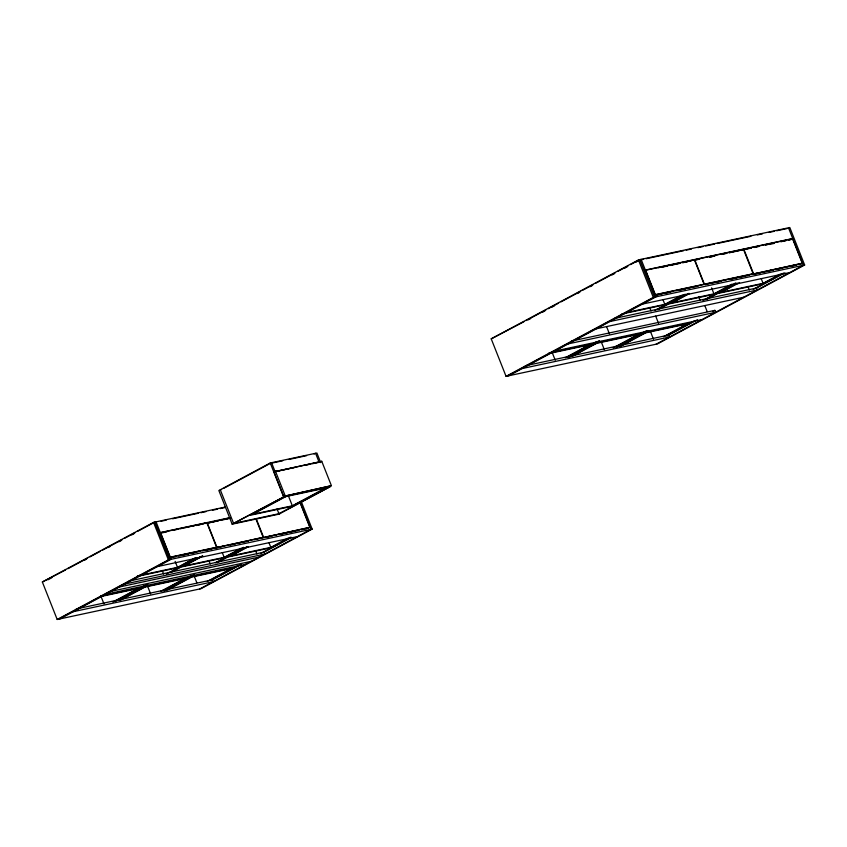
<?xml version="1.0" encoding="UTF-8"?>
<svg xmlns="http://www.w3.org/2000/svg" width="847" height="847" viewBox="0 0 847 847"><rect width="100%" height="100%" fill="white"/><g stroke="black" fill="none" stroke-linecap="round" stroke-linejoin="round"><path stroke-width="1.27" d="M491.218 338.842L638.458 259.923L789.806 227.515L804.65 265.005L657.41 343.935L506.061 376.333L491.218 338.842L523.848 321.775M526.167 320.537L545.881 309.97M548.2 308.732L558.628 303.131M560.947 301.892L580.661 291.326M582.98 290.087L593.408 284.497M595.727 283.247L615.441 272.681M617.759 271.442L628.199 265.852M630.517 264.603L639.792 259.637L654.636 297.128L507.385 376.047M528.39 319.774L530.646 318.557M542.567 312.172L544.886 310.934M552.096 307.059L554.372 305.841M577.347 293.528L579.666 292.289M590.105 286.688L592.424 285.45M612.127 274.883L614.446 273.645M624.885 268.054L627.204 266.805M635.811 262.189L638.077 260.982M638.797 260.59L641.115 259.351L655.959 296.842L508.708 375.761M301.151 501.286L312.162 529.11L200.972 588.697L57.194 619.485L42.35 581.995L153.54 522.398L225.418 507.004M65.611 569.925L42.35 581.995M67.929 568.686L87.622 558.131M89.941 556.892L100.359 551.302M102.678 550.063L122.37 539.507M124.689 538.269L135.107 532.678M137.426 531.44L154.8 522.123L169.644 559.613L58.454 619.21M47.908 579.824L51.815 577.728M84.245 560.343L86.563 559.105M108.067 547.575L110.332 546.368M118.993 541.72L121.544 540.354M131.74 534.891L134.048 533.652M153.741 523.097L156.06 521.858L170.903 559.348L59.714 618.945M320.706 462.61L316.894 453.007L270.235 462.991L218.854 490.54L232.163 524.177L278.832 514.182L330.214 486.644L278.938 513.695L277.033 508.899M223.926 488.243L271.559 462.716L275.36 472.319M274.015 471.948L321.744 461.266L331.41 485.691L283.681 496.374L274.015 471.948L294.597 467.544M314.142 454.056L315.571 453.293L319.054 462.07L275.031 471.493M690.22 261.374L691.65 260.611M215.138 548.009L216.578 547.247L206.901 522.821L196.472 525.521M320.314 462.038L321.744 461.266M205.768 523.531L230.342 517.803M506.061 376.333L653.302 297.413L804.65 265.005M742.025 250.056L743.454 249.293L753.121 273.719L751.691 274.481M742.131 250.257L743.56 249.494M283.681 496.374L331.41 485.691M232.163 524.177L284.878 496.353L233.592 523.404L220.273 489.767L221.596 489.492M252.808 514.256L285.683 496.638M57.194 619.485L168.384 559.888L312.162 529.11M565.245 357.73L589.057 344.962M681.835 295.243L664.821 304.359L662.936 299.594M567.776 356.82L591.884 343.903L548.75 353.135M683.222 294.947L664.789 304.825L621.656 314.057M567.564 357.243L596.606 341.68M655.027 310.373L685.234 294.184M568.962 356.947L599.168 340.759M657.579 309.451L685.456 294.502M569.184 357.275L599.39 341.087M657.812 309.769L688.018 293.581M112.852 602.005L137.796 588.633M195.646 557.622L177.499 567.352L175.149 561.392M325.227 488.168L292.342 505.797L288.573 496.268M571.365 356.418L596.595 342.897L640.999 333.39L615.769 346.91M689.077 293.327L669.511 303.819L713.915 294.311L732.348 284.423M115.308 601.105L140.538 587.585L100.92 596.066M195.826 557.951L177.394 567.829L136.494 576.585M572.752 356.121L596.563 343.363M672.327 302.75L689.331 293.634M116.177 600.936L146.383 584.748M166.425 574.012L196.631 557.813M255.91 518.957L263.163 537.273L215.434 547.945L224.444 546.019M118.665 600.036L146.542 585.086M170.067 572.477L197.944 557.538M118.824 600.375L147.865 584.801M171.39 572.201L200.432 556.627M119.787 600.152L145.028 586.622L187.208 577.59L163.1 590.507M202.581 555.77L181.872 566.865L224.063 557.845L243.629 547.353M121.11 599.867L144.922 587.109M184.625 565.817L202.772 556.098M613.239 347.821L638.183 334.449M732.083 284.116L713.947 293.845L711.596 287.885M616.69 346.73L646.896 330.542M702.989 300.473L735.514 283.036M160.644 591.407L184.455 578.639M241.173 548.242L224.169 557.358L222.285 552.593M752.083 274.396L802.247 263.205L792.57 238.78L743.835 249.209L753.512 273.634M616.912 347.058L647.119 330.87M705.54 299.552L735.747 283.364M619.475 346.137L648.516 330.563M706.927 299.256L737.134 283.067M162.846 590.952L191.888 575.378M215.413 562.768L243.29 547.829M262.104 537.961L309.833 527.279L300.156 502.853L296.302 503.679M620.48 345.904L645.721 332.373L690.125 322.866L666.017 335.793M737.07 283.417L718.627 293.295L763.031 283.787L781.474 273.909M164.17 590.666L194.376 574.478M216.737 562.493L244.614 547.543M620.745 346.211L645.689 332.839M721.453 292.236L739.59 282.506M164.329 591.005L194.535 574.817M216.896 562.832L247.102 546.643M166.457 590.158L191.697 576.627L233.878 567.606L209.77 580.523M246.975 547.003L228.542 556.881L270.722 547.85L290.299 537.358M167.78 589.872L191.581 577.114M231.295 555.833L248.298 546.717M663.497 336.693L687.298 323.935M780.076 274.206L763.073 283.322L761.188 278.568M207.314 581.413L231.125 568.655M287.842 538.247L270.828 547.363L268.944 542.609M666.97 335.592L694.847 320.642M753.269 289.335L783.475 273.147M210.67 580.333L238.558 565.394M260.918 553.409L291.114 537.21M667.203 335.92L697.409 319.732M712.634 311.569L714.879 310.362L715.641 312.289L568.273 343.84M755.82 288.414L784.862 272.85M210.829 580.671L241.035 564.483M263.396 552.498L291.283 537.559M656.076 344.21L803.327 265.291L788.483 227.801M199.712 588.972L310.902 529.375L300.367 502.769M639.686 260.114L643.561 259.288M646.145 258.737L683.635 250.712M686.218 250.151L691.396 249.05M697.854 247.663L703.021 246.551M705.615 246.001L714.656 244.063M717.25 243.513L750.855 236.313M757.313 234.937L762.491 233.825M768.949 232.438L774.126 231.337M776.71 230.786L787.054 228.563M645.35 270.066L792.718 238.515M743.454 249.293L694.72 259.722L704.386 284.147L753.121 273.719M658.14 267.779L680.12 263.078M682.64 262.538L687.88 261.416M694.339 260.04L699.59 258.907M709.85 256.715L715.037 255.603M721.464 254.227L726.662 253.115M729.193 252.565L739.579 250.352M742.173 249.791L751.278 247.843M753.798 247.303L759.007 246.191M765.434 244.815L770.611 243.703M780.892 241.501L786.122 240.389M788.705 239.828L791.289 239.278M662.195 267.154L667.33 266.053M669.892 265.503L680.152 263.301M682.714 262.761L687.849 261.659M694.572 260.22L699.696 259.118M709.955 256.927L715.09 255.826M721.506 254.449L726.631 253.359M729.193 252.808L739.452 250.606M742.406 249.981L751.384 248.055M753.946 247.504L759.081 246.403M765.497 245.037L770.622 243.936M780.881 241.744L786.016 240.643M788.578 240.093L791.14 239.542M709.744 257.192L712.316 256.641M769.161 244.476L774.306 243.375M655.197 294.915L802.564 263.364M656.478 294.862L661.602 293.771M664.175 293.221L673.153 291.294M675.715 290.743L685.975 288.552M715.779 282.167L720.913 281.077M723.476 280.526L726.038 279.976M728.611 279.425L737.589 277.498M740.151 276.958L745.275 275.857M754.645 273.856L757.207 273.306M767.467 271.104L772.602 270.002M775.164 269.462L784.142 267.536M786.704 266.985L796.963 264.793M656.129 295.18L662.47 293.814M665.001 293.274L670.083 292.183M680.226 290.013L685.308 288.933M687.838 288.382L690.379 287.842M692.92 287.302L697.992 286.212M705.244 284.656L709.055 283.84M711.586 283.3L714.127 282.76M716.668 282.21L721.739 281.13M731.893 278.959L736.964 277.869M739.505 277.329L749.648 275.148M755.64 273.867L760.712 272.787M763.253 272.236L773.396 270.066M775.937 269.526L781.008 268.435M791.162 266.265L796.233 265.175M799.737 264.433L801.135 264.126M642.46 304.084L789.828 272.533M625.626 312.755L666.218 304.062M670.94 303.046L715.344 293.538M720.056 292.533L764.46 283.025M614.297 318.493L756.498 288.054L757.26 289.981L609.893 321.532M596.394 328.774L743.761 297.223M571.397 341.076L714.879 310.362M554.774 351.071L702.142 319.531M549.851 353.358L590.454 344.665M595.166 343.66L639.57 334.152M644.292 333.146L688.696 323.639M525.331 365.766L668.812 335.052L669.585 336.979L522.218 368.53M270.129 463.478L282.707 460.789M288.996 459.445L306.603 455.665M304.878 465.342L310.023 464.241M312.596 463.69L319.033 462.314M161.046 521.244L166.192 520.143M172.608 518.777L198.293 513.271M200.866 512.721L206.001 511.62M212.428 510.243L217.563 509.153M220.135 508.602L225.27 507.501M284.359 496.914L326.55 487.883M160.295 532.562L229.653 517.718M206.901 522.821L160.602 532.731L170.279 557.157L216.578 547.247M172.767 530.349L177.796 529.28M180.316 528.74L182.825 528.2M184.561 527.829L190.374 526.58M192.258 526.188L194.831 525.638M196.663 525.235L202.952 523.891M209.368 522.514L214.407 521.445M224.37 519.306L229.505 518.205M161.745 532.954L166.891 531.852M208.341 522.98L218.632 520.767M221.205 520.217L230.204 518.29M251.485 514.542L293.665 505.511M278.938 513.695L280.262 513.42L233.592 523.414M170.141 557.421L310.14 527.448M170.131 557.644L172.703 557.093M182.994 554.891L188.14 553.79M190.713 553.239L199.712 551.312M202.285 550.762L212.576 548.56M254.015 539.687L259.161 538.586M265.958 537.136L271.104 536.035M273.676 535.484L276.249 534.933M278.822 534.383L287.821 532.456M290.394 531.905L295.539 530.804M305.831 528.602L308.403 528.052M170.946 557.707L176.06 556.606M178.622 556.066L188.849 553.874M191.401 553.324L196.515 552.233M206.742 550.042L211.856 548.951M217.615 547.713L220.178 547.173M230.395 544.981L235.508 543.88M238.071 543.34L240.622 542.789M243.184 542.239L248.298 541.148M266.837 537.178L271.951 536.087M282.178 533.896L287.292 532.795M289.843 532.255L298.8 530.338M301.352 529.788L306.466 528.697M157.404 566.579L297.403 536.617M137.923 575.822L178.823 567.067M183.312 566.103L225.493 557.072M229.971 556.119L272.152 547.088M129.21 581.01L264.073 552.138L264.836 554.065L124.837 584.038M119.279 587.013L259.277 557.04M111.338 591.27L251.337 561.307M105.78 594.255L245.778 564.282M100.761 596.563L139.109 588.347M143.598 587.384L185.779 578.353M190.257 577.4L232.449 568.369M76.304 608.951L212.449 579.803L213.211 581.73L73.213 611.703M747.88 286.402L749.309 290.002M704.799 305.576L707.181 311.58M698.754 296.916L700.183 300.516M638.458 259.923L653.302 297.413M655.684 316.09L658.532 323.3M649.638 307.429L651.068 311.04M650.655 332.035L653.482 339.181M606.558 326.603L609.417 333.813M601.063 341.362L604.356 349.695M551.937 351.876L555.24 360.208M275.444 471.176L285.111 495.601M270.235 462.991L283.554 496.628M256.281 518.872L263.533 537.189M255.529 550.465L256.948 554.076M207.197 522.758L216.864 547.183M208.86 560.46L210.289 564.06M194.471 576.754L196.832 582.704M153.54 522.398L168.384 559.888M162.19 570.444L163.619 574.054M147.336 585.552L150.639 593.885M100.666 595.547L103.969 603.879M285.788 496.151L250.056 515.304L292.236 506.273L327.98 487.12L285.788 496.151M694.402 259.796L645.668 270.225L655.345 294.65L704.079 284.221L694.402 259.796"/></g></svg>
